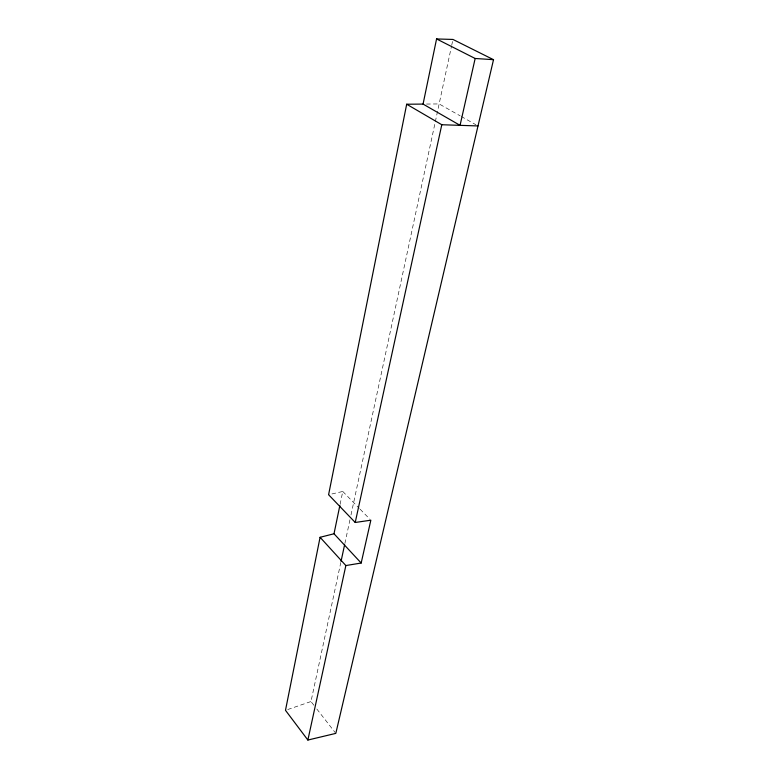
<?xml version="1.0" encoding="UTF-8"?>
<svg xmlns="http://www.w3.org/2000/svg" width="779" height="779" viewBox="0 0 779 779"><rect width="100%" height="100%" fill="white"/><g stroke="black" fill="none" stroke-linecap="round" stroke-linejoin="round"><path stroke-width="0.58" stroke-dasharray="3.9 2.92" d="M340.092 504.393L342.77 491.461L328.592 494.723M313.908 705.277L310.987 701.528L340.793 562.526M344.873 543.518L349.966 519.759M350.988 515.007L435.052 122.946M435.315 121.758L451.45 46.487M451.703 45.309L452.959 39.447M287.704 709.542L310.987 701.528M426.512 104.045L439.132 103.938L460.146 115.828M461.197 116.431L475.911 124.757M342.77 491.461L359.285 508.366M360.112 509.203L370.025 519.35M316.829 709.026L335.087 732.445"/><path stroke-width="1.17" d="M320.081 537.296L345.857 565.554L361.174 563.032L334.006 533.771L320.081 537.296L285.484 710.302L307.871 740.05L335.817 733.38L493.516 59.681L452.959 39.447L436.571 38.95L423.065 104.084L460.058 125.341L475.161 58.483L436.571 38.95M423.065 104.084L406.687 104.23L328.592 494.723L355.224 522.475L370.843 520.197L361.174 563.032M334.006 533.771L339.848 505.561M341.046 561.338L344.62 544.706M307.871 740.05L345.857 565.554M355.224 522.475L441.79 124.737L406.687 104.23M441.79 124.737L478.004 125.945M475.161 58.483L493.516 59.681"/></g></svg>
